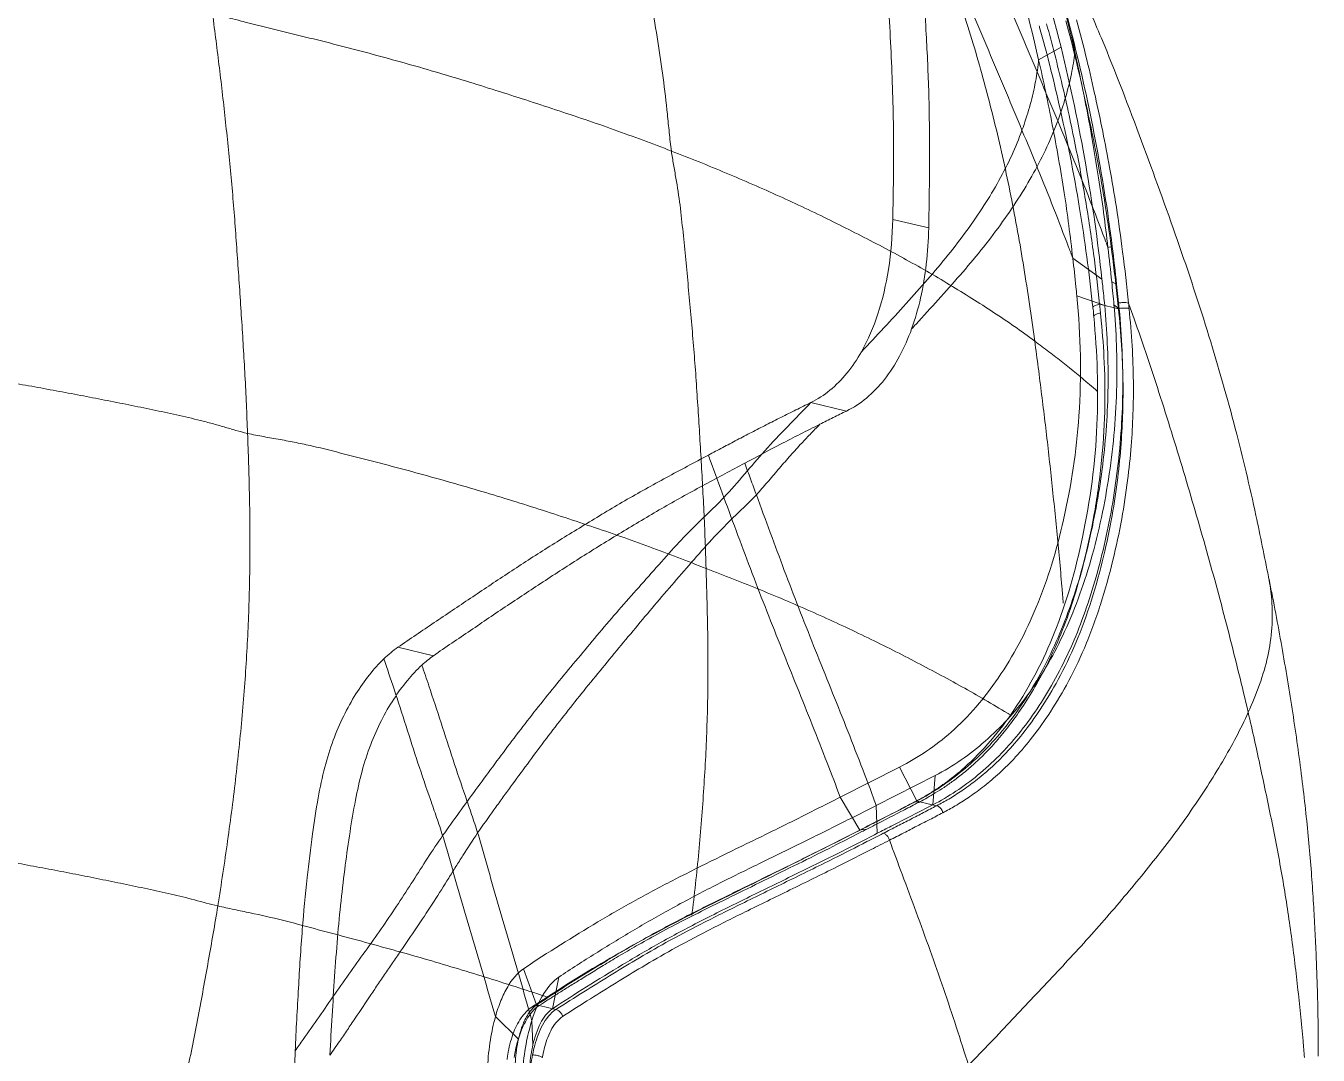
# Model space of a CAD drawing. Header units: inches. Extents: x 143011 to 144494, y -46023 to -44974.
# Drawn here: x 144085.14 to 144118.45, y -45899.42 to -45872.9 of the extents above; entities that cross this region are included whole.
import ezdxf

# ---------------------------------------------------------------- set-up
doc = ezdxf.new("R2010")
doc.units = ezdxf.units.IN
doc.header["$LTSCALE"] = 2
doc.header["$MEASUREMENT"] = 0
doc.layers.add('PRODUCT', color=1, linetype='CONTINUOUS', lineweight=15)

msp = doc.modelspace()

# ---------------------------------------------------------------- linework, layer by layer
at = {"layer": 'PRODUCT', "linetype": 'ByBlock'}
for p, q in [((144111.26, -45872.9), (144111.26, -45872.9)), ((144112.179, -45873.584), (144112.117, -45873.176)), ((144111.245, -45873.773), (144111.821, -45873.453)), ((144107.485, -45877.886), (144108.411, -45878.107)), ((144113.032, -45878.61), (144113.142, -45878.585)), ((144112.125, -45878.888), (144112.875, -45879.423)), ((144113.128, -45879.497), (144113.255, -45879.557)), ((144112.229, -45879.859), (144112.947, -45880.103)), ((144113.301, -45880.187), (144112.815, -45880.071)), ((144113.185, -45880.087), (144113.321, -45880.192)), ((144113.321, -45880.192), (144113.301, -45880.187)), ((144112.665, -45880.39), (144112.665, -45880.39)), ((144105.376, -45882.604), (144106.296, -45882.823)), ((144117.168, -45887.093), (144117.172, -45887.112)), ((144094.732, -45888.911), (144095.647, -45889.129)), ((144106.131, -45892.771), (144107.661, -45891.996)), ((144107.661, -45891.996), (144108.101, -45892.871)), ((144108.575, -45892.214), (144107.061, -45892.985)), ((144108.575, -45892.214), (144108.516, -45892.97)), ((144106.131, -45892.771), (144106.634, -45893.62)), ((144107.061, -45892.985), (144107.084, -45893.704)), ((144108.184, -45892.89), (144108.033, -45892.905)), ((144108.184, -45892.89), (144108.101, -45892.871)), ((144108.615, -45892.993), (144108.184, -45892.89)), ((144106.665, -45893.611), (144106.663, -45893.612)), ((144106.813, -45893.597), (144106.665, -45893.611)), ((144097.97, -45897.193), (144098.306, -45898.126)), ((144098.879, -45897.409), (144098.715, -45898.223)), ((144098.195, -45898.172), (144098.195, -45898.172)), ((144098.306, -45898.126), (144098.373, -45898.142)), ((144098.373, -45898.142), (144098.804, -45898.244)), ((144097.245, -45898.427), (144097.838, -45899.011)), ((144098.183, -45898.53), (144098.212, -45899.151))]:
    msp.add_line(p, q, dxfattribs=at)
for points, start_tangent, end_tangent in [([(144104.759, -45860.016), (144106.106, -45861.398), (144107.477, -45863.047), (144108.823, -45865.037), (144110.11, -45867.406), (144111.267, -45870.259), (144112.179, -45873.584)], (0.712541, -0.70163), (0.216965, -0.976179)), ([(144112.117, -45873.176), (144110.974, -45869.601), (144109.401, -45866.379), (144107.444, -45863.459), (144105.064, -45860.843)], (-0.244522, 0.969644), (-0.709627, 0.704578)), ([(144111.245, -45873.773), (144110.219, -45870.226), (144108.667, -45866.824), (144107.709, -45865.225), (144106.64, -45863.718), (144104.214, -45861.042)], (-0.222384, 0.974959), (-0.710659, 0.703537)), ([(144104.825, -45861.099), (144107.183, -45863.689), (144109.134, -45866.611), (144110.699, -45869.854), (144111.821, -45873.453)], (0.709842, -0.704361), (0.237924, -0.971284)), ([(144099.075, -45862.826), (144099.198, -45863.248), (144099.308, -45863.666), (144099.523, -45864.507), (144099.737, -45865.359), (144099.947, -45866.214), (144100.158, -45867.068), (144100.37, -45867.92), (144100.579, -45868.776), (144100.778, -45869.645), (144100.96, -45870.537), (144101.124, -45871.448), (144101.28, -45872.37), (144101.428, -45873.299), (144101.566, -45874.238), (144101.676, -45875.178), (144101.724, -45875.649), (144101.78, -45876.125)], (0.296692, -0.954973), (0.133067, -0.991107)), ([(144108.411, -45878.107), (144108.433, -45876.162), (144108.407, -45874.449), (144108.335, -45872.919), (144108.24, -45871.518), (144108.121, -45870.192), (144107.968, -45868.898), (144107.771, -45867.619), (144107.522, -45866.355), (144107.227, -45865.107)], (0.018774, 0.999824), (-0.244963, 0.969532)), ([(144111.735, -45875.349), (144111.332, -45874.385), (144110.923, -45873.419), (144110.508, -45872.453), (144110.088, -45871.485), (144109.666, -45870.516), (144109.242, -45869.546), (144108.819, -45868.573), (144108.389, -45867.595), (144107.947, -45866.614), (144107.487, -45865.637), (144107.227, -45865.107)], (-0.383993, 0.923336), (-0.445023, 0.895519)), ([(144107.485, -45877.886), (144107.505, -45875.788), (144107.447, -45873.706), (144107.318, -45871.634), (144107.113, -45869.569), (144106.797, -45867.516), (144106.347, -45865.489)], (0.019048, 0.999819), (-0.244118, 0.969746)), ([(144106.347, -45865.489), (144106.582, -45865.968), (144107.036, -45866.927), (144107.476, -45867.89), (144107.905, -45868.855), (144108.332, -45869.819), (144108.757, -45870.781), (144109.18, -45871.742), (144109.597, -45872.703), (144110.008, -45873.665), (144110.414, -45874.627), (144110.815, -45875.589)], (0.445187, -0.895437), (0.383874, -0.923385)), ([(144107.423, -45867.563), (144107.796, -45868.444), (144108.15, -45869.321), (144108.486, -45870.194), (144108.805, -45871.065), (144109.106, -45871.937), (144109.389, -45872.811), (144109.654, -45873.689), (144109.9, -45874.573), (144110.127, -45875.466), (144110.337, -45876.368), (144110.528, -45877.276), (144110.703, -45878.195), (144110.862, -45879.125), (144111.008, -45880.068), (144111.143, -45881.022)], (0.396506, -0.918032), (0.134648, -0.990894)), ([(144090.855, -45883.4), (144090.825, -45882.653), (144090.789, -45881.911), (144090.747, -45881.173), (144090.701, -45880.44), (144090.653, -45879.708), (144090.603, -45878.978), (144090.551, -45878.25), (144090.495, -45877.526), (144090.432, -45876.807), (144090.363, -45876.093), (144090.29, -45875.386), (144090.212, -45874.682), (144090.13, -45873.982), (144090.044, -45873.286), (144089.954, -45872.592)], (-0.037357, 0.999302), (-0.130593, 0.991436)), ([(144101.78, -45876.125), (144101.049, -45875.848), (144100.308, -45875.578), (144099.555, -45875.315), (144098.794, -45875.06), (144098.027, -45874.809), (144097.255, -45874.562), (144096.476, -45874.32), (144095.689, -45874.084), (144094.894, -45873.855), (144094.089, -45873.634), (144093.276, -45873.42), (144092.456, -45873.213), (144091.629, -45873.013), (144090.795, -45872.803), (144090.375, -45872.694), (144089.954, -45872.592)], (-0.932862, 0.360234), (-0.974321, 0.225162)), ([(144112.556, -45872.498), (144112.862, -45873.217), (144113.899, -45875.874), (144114.823, -45878.43), (144115.635, -45880.896), (144116.313, -45883.278), (144116.845, -45885.516), (144117.168, -45887.093)], (0.397868, -0.917443), (0.197709, -0.980261)), ([(144111.271, -45872.939), (144111.26, -45872.9)], (-0.272752, 0.962084), (-0.274044, 0.961717)), ([(144112.635, -45880.095), (144112.301, -45877.605), (144111.768, -45874.906), (144111.271, -45872.939)], (-0.106488, 0.994314), (-0.272752, 0.962084)), ([(144112.815, -45880.071), (144112.659, -45878.764), (144112.454, -45877.395), (144112.189, -45875.968), (144111.854, -45874.429), (144111.449, -45872.851)], (-0.105076, 0.994464), (-0.270979, 0.962585)), ([(144113.286, -45880.045), (144113.134, -45878.73), (144112.97, -45877.581), (144112.798, -45876.566), (144112.618, -45875.638), (144112.428, -45874.743), (144112.209, -45873.795), (144111.945, -45872.768)], (-0.102959, 0.994686), (-0.264398, 0.964414)), ([(144113.562, -45880.046), (144113.41, -45878.726), (144113.247, -45877.572), (144113.075, -45876.553), (144112.896, -45875.622), (144112.706, -45874.725), (144112.487, -45873.773), (144112.222, -45872.742)], (-0.102606, 0.994722), (-0.263691, 0.964607)), ([(144113.142, -45878.585), (144112.703, -45875.825), (144112.117, -45873.176)], (-0.124956, 0.992162), (-0.244522, 0.969644)), ([(144111.735, -45875.349), (144111.938, -45874.744), (144112.089, -45874.137), (144112.179, -45873.584)], (0.351235, 0.936287), (0.118308, 0.992977)), ([(144111.821, -45873.453), (144112.458, -45876.48), (144112.875, -45879.423)], (0.237924, -0.971284), (0.110058, -0.993925)), ([(144112.179, -45873.584), (144112.502, -45875.147), (144112.789, -45876.817), (144113.032, -45878.61)], (0.216964, -0.97618), (0.115067, -0.993358)), ([(144110.815, -45875.589), (144111.008, -45874.999), (144111.15, -45874.41), (144111.24, -45873.824), (144111.245, -45873.773)], (0.346078, 0.938206), (0.099956, 0.994992)), ([(144112.125, -45878.888), (144111.903, -45877.199), (144111.596, -45875.449), (144111.245, -45873.773)], (-0.11443, 0.993431), (-0.222385, 0.974959)), ([(144111.735, -45875.349), (144111.458, -45876.015), (144111.115, -45876.69), (144110.712, -45877.362), (144110.258, -45878.026), (144109.758, -45878.682), (144109.218, -45879.324), (144108.656, -45879.956), (144108.084, -45880.584), (144107.971, -45880.707)], (-0.345995, -0.938236), (-0.677911, -0.735144)), ([(144113.032, -45878.61), (144112.949, -45878.391), (144112.559, -45877.374), (144112.153, -45876.357), (144111.735, -45875.349)], (-0.351623, 0.936142), (-0.387397, 0.921913)), ([(144106.678, -45881.295), (144107.257, -45880.678), (144107.827, -45880.057), (144108.38, -45879.434), (144108.907, -45878.807), (144109.393, -45878.172), (144109.833, -45877.532), (144110.222, -45876.886), (144110.55, -45876.237), (144110.815, -45875.589)], (0.687258, 0.726413), (0.339749, 0.940516)), ([(144110.815, -45875.589), (144111.228, -45876.591), (144111.629, -45877.594), (144112.015, -45878.598), (144112.125, -45878.888)], (0.385914, -0.922535), (0.351752, -0.936093)), ([(144101.78, -45876.125), (144102.492, -45876.405), (144103.192, -45876.693), (144103.881, -45876.987), (144104.558, -45877.288), (144105.221, -45877.595), (144105.872, -45877.909), (144106.511, -45878.229), (144107.14, -45878.554), (144107.758, -45878.885), (144108.362, -45879.223), (144108.949, -45879.569), (144109.522, -45879.922), (144110.082, -45880.281), (144110.624, -45880.647), (144111.143, -45881.022)], (0.933323, -0.359039), (0.800141, -0.599812)), ([(144101.78, -45876.125), (144101.834, -45876.471), (144101.896, -45876.822), (144102.002, -45877.522), (144102.079, -45878.219), (144102.149, -45878.921), (144102.216, -45879.627), (144102.281, -45880.337), (144102.342, -45881.051), (144102.399, -45881.77), (144102.448, -45882.493), (144102.494, -45883.218), (144102.538, -45883.943), (144102.579, -45884.67), (144102.617, -45885.402), (144102.648, -45886.139), (144102.673, -45886.881)], (0.133518, -0.991046), (0.029095, -0.999577)), ([(144106.678, -45881.295), (144107.102, -45880.322), (144107.374, -45879.175), (144107.485, -45877.886)], (0.494148, 0.869378), (0.019048, 0.999819)), ([(144107.971, -45880.707), (144108.202, -45879.912), (144108.35, -45879.038), (144108.411, -45878.107)], (0.339383, 0.940648), (0.018774, 0.999824)), ([(144113.032, -45878.61), (144113.128, -45879.497)], (0.115065, -0.993358), (0.100655, -0.994921)), ([(144113.255, -45879.557), (144113.142, -45878.585)], (-0.108307, 0.994118), (-0.124956, 0.992162)), ([(144112.229, -45879.859), (144112.205, -45879.623), (144112.125, -45878.888)], (-0.098127, 0.995174), (-0.114438, 0.99343)), ([(144112.875, -45879.423), (144112.895, -45879.601), (144112.947, -45880.103)], (0.110058, -0.993925), (0.099304, -0.995057)), ([(144113.128, -45879.497), (144113.185, -45880.087)], (0.100655, -0.994921), (0.088968, -0.996034)), ([(144113.321, -45880.192), (144113.255, -45879.557)], (-0.097767, 0.995209), (-0.108307, 0.994118)), ([(144107.661, -45891.996), (144108.986, -45891.1), (144110.2, -45889.706), (144111.184, -45887.879), (144111.886, -45885.627), (144112.282, -45882.947), (144112.229, -45879.859)], (0.891793, 0.452443), (-0.098128, 0.995174)), ([(144112.947, -45880.103), (144113.035, -45882.066), (144112.911, -45884.075), (144112.575, -45886.05), (144112.04, -45887.911), (144111.297, -45889.581), (144110.364, -45890.992), (144109.277, -45892.094), (144108.101, -45892.871)], (0.090806, -0.995869), (-0.889628, -0.456685)), ([(144108.516, -45892.97), (144109.672, -45892.208), (144110.723, -45891.147), (144111.629, -45889.805), (144112.362, -45888.212), (144112.904, -45886.408), (144113.263, -45884.437), (144113.412, -45882.348), (144113.321, -45880.192)], (0.88856, 0.458761), (-0.093598, 0.99561)), ([(144113.185, -45880.086), (144113.258, -45882.163), (144113.064, -45884.445), (144112.589, -45886.67), (144111.859, -45888.621), (144110.95, -45890.155), (144109.866, -45891.328), (144108.575, -45892.214)], (0.088967, -0.996035), (-0.89073, -0.454533)), ([(144108.615, -45892.993), (144108.927, -45892.82), (144109.261, -45892.608), (144109.618, -45892.348), (144110, -45892.028), (144110.407, -45891.63), (144110.835, -45891.134), (144111.286, -45890.511), (144111.748, -45889.742), (144112.202, -45888.799), (144112.608, -45887.693), (144112.918, -45886.568), (144113.137, -45885.514), (144113.283, -45884.54), (144113.37, -45883.662), (144113.412, -45882.853), (144113.418, -45882.032), (144113.381, -45881.128), (144113.301, -45880.187)], (0.887341, 0.461114), (-0.104879, 0.994485)), ([(144108.776, -45893.175), (144109.091, -45893), (144109.429, -45892.786), (144109.791, -45892.524), (144110.18, -45892.2), (144110.594, -45891.798), (144111.03, -45891.295), (144111.488, -45890.665), (144111.959, -45889.886), (144112.423, -45888.93), (144112.839, -45887.807), (144113.158, -45886.667), (144113.385, -45885.599), (144113.537, -45884.611), (144113.629, -45883.72), (144113.676, -45882.898), (144113.686, -45882.063), (144113.654, -45881.144), (144113.576, -45880.189)], (0.88831, 0.459244), (-0.100209, 0.994966)), ([(144112.642, -45880.163), (144112.635, -45880.095)], (-0.105207, 0.99445), (-0.106488, 0.994314)), ([(144112.658, -45880.316), (144112.643, -45880.167), (144112.642, -45880.163)], (-0.09934, 0.995054), (-0.105207, 0.99445)), ([(144112.815, -45880.071), (144112.699, -45880.108), (144112.644, -45880.151), (144112.645, -45880.162)], (-0.975646, -0.21935), (0.250935, -0.968004)), ([(144112.666, -45880.392), (144112.658, -45880.316)], (-0.096423, 0.99534), (-0.09934, 0.995054)), ([(144112.839, -45880.298), (144112.722, -45880.335), (144112.667, -45880.378)], (-0.976877, -0.213804), (-0.08798, -0.996122)), ([(144112.822, -45880.143), (144112.815, -45880.071)], (-0.108972, 0.994045), (-0.111722, 0.993739)), ([(144112.827, -45880.185), (144112.822, -45880.143)], (-0.10735, 0.994221), (-0.108972, 0.994045)), ([(144112.839, -45880.298), (144112.827, -45880.185)], (-0.103001, 0.994681), (-0.10735, 0.994221)), ([(144112.847, -45880.378), (144112.839, -45880.298)], (-0.099946, 0.994993), (-0.103019, 0.994679)), ([(144113.562, -45880.046), (144113.495, -45880.03), (144113.393, -45880.03), (144113.286, -45880.045)], (-0.880621, 0.473821), (-0.97617, -0.217007)), ([(144113.301, -45880.187), (144113.293, -45880.116), (144113.286, -45880.045)], (-0.100607, 0.994926), (-0.103064, 0.994675)), ([(144113.576, -45880.189), (144113.509, -45880.173), (144113.408, -45880.172), (144113.301, -45880.187)], (-0.881198, 0.472748), (-0.976756, -0.214352)), ([(144113.576, -45880.189), (144113.569, -45880.118), (144113.562, -45880.046)], (-0.100225, 0.994965), (-0.102725, 0.99471)), ([(144116.645, -45890.586), (144116.404, -45889.583), (144116.152, -45888.573), (144115.886, -45887.558), (144115.606, -45886.542), (144115.317, -45885.526), (144115.017, -45884.51), (144114.707, -45883.491), (144114.387, -45882.471), (144114.052, -45881.448), (144113.697, -45880.423), (144113.562, -45880.046)], (-0.229038, 0.973418), (-0.340384, 0.940287)), ([(144108.432, -45892.679), (144109.324, -45892.016), (144110.606, -45890.531), (144111.647, -45888.547), (144112.375, -45886.075), (144112.748, -45883.183), (144112.665, -45880.39)], (0.851282, 0.524709), (-0.094953, 0.995482)), ([(144108.581, -45892.665), (144108.806, -45892.521), (144109.049, -45892.349), (144109.311, -45892.147), (144109.59, -45891.906), (144109.886, -45891.622), (144110.195, -45891.284), (144110.518, -45890.883), (144110.851, -45890.41), (144111.19, -45889.861), (144111.526, -45889.224), (144111.853, -45888.481), (144112.161, -45887.609), (144112.445, -45886.584), (144112.698, -45885.358), (144112.876, -45884.008), (144112.951, -45882.675), (144112.928, -45881.429), (144112.847, -45880.378)], (0.851933, 0.523651), (-0.099946, 0.994993)), ([(144112.667, -45880.378), (144112.668, -45880.389)], (-0.08798, -0.996122), (0.235574, -0.971857)), ([(144106.296, -45882.823), (144106.807, -45882.49), (144107.269, -45882.013), (144107.661, -45881.409), (144107.971, -45880.707)], (0.897344, 0.441331), (0.339383, 0.940648)), ([(144112.759, -45882.317), (144112.558, -45882.143), (144111.87, -45881.575), (144111.51, -45881.297), (144111.143, -45881.022)], (-0.750735, 0.660604), (-0.803113, 0.595826)), ([(144111.143, -45881.022), (144111.235, -45881.706), (144111.322, -45882.395), (144111.407, -45883.09), (144111.489, -45883.791), (144111.567, -45884.496), (144111.641, -45885.203), (144111.714, -45885.914), (144111.781, -45886.626), (144111.843, -45887.342), (144111.879, -45887.777)], (0.139031, -0.990288), (0.08203, -0.99663)), ([(144106.678, -45881.295), (144106.299, -45881.85), (144105.862, -45882.289), (144105.376, -45882.604)], (-0.494148, -0.869378), (-0.896634, -0.442773)), ([(144081.449, -45881.567), (144082.098, -45881.66), (144082.744, -45881.758), (144083.387, -45881.86), (144084.026, -45881.966), (144084.661, -45882.075), (144085.293, -45882.187), (144085.923, -45882.303), (144086.549, -45882.42), (144087.172, -45882.541), (144087.793, -45882.665), (144088.411, -45882.791), (144089.027, -45882.924), (144089.639, -45883.067), (144089.944, -45883.147), (144090.249, -45883.233), (144090.553, -45883.322), (144090.855, -45883.4)], (0.990497, -0.137535), (0.975374, -0.220556)), ([(144102.732, -45883.96), (144103.102, -45883.764), (144103.472, -45883.568), (144103.846, -45883.373), (144104.223, -45883.18), (144104.603, -45882.987), (144104.988, -45882.796), (144105.376, -45882.604)], (0.883209, 0.468979), (0.896634, 0.442773)), ([(144103.133, -45885.048), (144104.187, -45883.848), (144105.376, -45882.604)], (0.688072, 0.725642), (0.691396, 0.722476)), ([(144105.608, -45883.163), (144105.95, -45882.994), (144106.296, -45882.823)], (0.89506, 0.445947), (0.897344, 0.441331)), ([(144103.67, -45884.168), (144104.594, -45883.68), (144105.608, -45883.163)], (0.88294, 0.469486), (0.89506, 0.445946)), ([(144105.608, -45883.163), (144105.353, -45883.425), (144105.102, -45883.69), (144104.814, -45884.008), (144104.532, -45884.333), (144104.252, -45884.662), (144103.969, -45884.981)], (-0.700019, -0.714124), (-0.681933, -0.731414)), ([(144090.089, -45895.575), (144090.22, -45894.734), (144090.342, -45893.895), (144090.455, -45893.057), (144090.557, -45892.221), (144090.648, -45891.388), (144090.727, -45890.56), (144090.792, -45889.736), (144090.843, -45888.919), (144090.881, -45888.109), (144090.905, -45887.305), (144090.917, -45886.51), (144090.916, -45885.722), (144090.903, -45884.942), (144090.883, -45884.168), (144090.855, -45883.4)], (0.159715, 0.987163), (-0.040163, 0.999193)), ([(144102.673, -45886.881), (144101.948, -45886.598), (144101.212, -45886.32), (144100.465, -45886.053), (144099.707, -45885.793), (144098.942, -45885.538), (144098.17, -45885.289), (144097.388, -45885.046), (144096.598, -45884.81), (144095.799, -45884.581), (144094.992, -45884.358), (144094.177, -45884.142), (144093.355, -45883.932), (144092.526, -45883.727), (144092.11, -45883.638), (144091.693, -45883.559), (144091.275, -45883.484), (144090.855, -45883.4)], (-0.930085, 0.367345), (-0.975492, 0.220036)), ([(144094.732, -45888.911), (144095.666, -45888.276), (144096.601, -45887.648), (144097.544, -45887.019), (144098.518, -45886.389), (144099.535, -45885.76), (144100.577, -45885.137), (144101.651, -45884.537), (144102.732, -45883.96)], (0.820206, 0.572069), (0.883209, 0.46898)), ([(144102.732, -45883.96), (144102.788, -45884.112), (144103.133, -45885.048)], (0.346678, -0.937984), (0.344751, -0.938694)), ([(144095.647, -45889.129), (144096.598, -45888.479), (144097.559, -45887.831), (144098.532, -45887.186), (144099.529, -45886.545), (144100.556, -45885.912), (144101.596, -45885.297), (144102.644, -45884.716), (144103.67, -45884.168)], (0.817729, 0.575603), (0.88294, 0.469486)), ([(144103.67, -45884.168), (144103.819, -45884.573), (144103.969, -45884.981)], (0.346614, -0.938008), (0.344626, -0.93874)), ([(144103.969, -45884.981), (144103.698, -45885.256), (144103.424, -45885.52), (144103.153, -45885.788), (144102.886, -45886.066), (144102.365, -45886.648), (144101.851, -45887.238), (144101.345, -45887.827), (144100.852, -45888.414), (144100.366, -45889.001), (144099.883, -45889.588), (144099.41, -45890.169), (144098.95, -45890.75), (144098.503, -45891.333), (144098.067, -45891.919), (144097.634, -45892.508), (144097.418, -45892.804), (144097.204, -45893.1), (144096.786, -45893.694)], (-0.681795, -0.731543), (-0.565, -0.825091)), ([(144107.061, -45892.985), (144106.992, -45892.8), (144106.615, -45891.813), (144106.229, -45890.827), (144105.837, -45889.846), (144105.445, -45888.87), (144105.062, -45887.899), (144104.69, -45886.929), (144104.328, -45885.957), (144103.969, -45884.981)], (-0.352883, 0.935667), (-0.34448, 0.938794)), ([(144095.884, -45893.764), (144096.308, -45893.17), (144096.74, -45892.578), (144097.174, -45891.987), (144097.614, -45891.397), (144098.065, -45890.807), (144098.53, -45890.22), (144099.009, -45889.633), (144099.494, -45889.047), (144099.985, -45888.461), (144100.487, -45887.876), (144101.001, -45887.294), (144101.521, -45886.712), (144102.045, -45886.133), (144102.314, -45885.855), (144102.586, -45885.587), (144102.861, -45885.322), (144103.133, -45885.048)], (0.57342, 0.819261), (0.682561, 0.730829)), ([(144106.131, -45892.771), (144105.793, -45891.888), (144105.41, -45890.912), (144105.02, -45889.937), (144104.628, -45888.961), (144104.24, -45887.984), (144103.862, -45887.006), (144103.494, -45886.027), (144103.133, -45885.048)], (-0.352979, 0.935631), (-0.344655, 0.93873)), ([(144102.673, -45886.881), (144102.696, -45887.655), (144102.713, -45888.435), (144102.721, -45889.219), (144102.718, -45890.011), (144102.7, -45890.811), (144102.668, -45891.618), (144102.622, -45892.432), (144102.565, -45893.251), (144102.496, -45894.076), (144102.412, -45894.905), (144102.314, -45895.737), (144102.304, -45895.812)], (0.033425, -0.999441), (-0.124041, -0.992277)), ([(144102.673, -45886.881), (144103.379, -45887.155), (144104.078, -45887.433), (144104.768, -45887.721), (144105.447, -45888.017), (144106.114, -45888.32), (144106.768, -45888.63), (144107.41, -45888.946), (144108.04, -45889.267), (144108.658, -45889.594), (144109.265, -45889.926), (144109.859, -45890.263), (144110.44, -45890.607), (144110.501, -45890.643)], (0.933447, -0.358715), (0.856022, -0.516939)), ([(144117.172, -45887.112), (144117.252, -45887.687), (144117.255, -45888.413), (144117.149, -45889.142), (144116.936, -45889.869), (144116.645, -45890.586)], (0.195123, -0.980779), (-0.410396, -0.911908)), ([(144117.172, -45887.112), (144117.251, -45887.503), (144117.415, -45888.359), (144117.566, -45889.21), (144117.71, -45890.07), (144117.841, -45890.916), (144117.96, -45891.754), (144118.064, -45892.58), (144118.153, -45893.382), (144118.227, -45894.152), (144118.287, -45894.897), (144118.333, -45895.606), (144118.37, -45896.283), (144118.4, -45896.945), (144118.423, -45897.585), (144118.44, -45898.205), (144118.448, -45898.817), (144118.447, -45899.381), (144118.446, -45899.448)], (0.197117, -0.98038), (-0.005403, -0.999985)), ([(144094.369, -45889.209), (144094.548, -45889.05), (144094.732, -45888.911)], (0.724054, 0.689744), (0.820206, 0.572069)), ([(144092.084, -45899.308), (144092.168, -45897.691), (144092.267, -45896.178), (144092.394, -45894.845), (144092.533, -45893.72), (144092.677, -45892.788), (144092.848, -45891.997), (144093.064, -45891.306), (144093.334, -45890.678), (144093.649, -45890.113), (144093.996, -45889.62), (144094.369, -45889.209)], (0.044122, 0.999026), (0.724053, 0.689744)), ([(144094.369, -45889.209), (144094.631, -45889.988), (144094.941, -45890.941), (144095.248, -45891.894), (144095.567, -45892.83), (144095.728, -45893.295), (144095.884, -45893.764)], (0.323877, -0.946099), (0.301175, -0.953569)), ([(144095.349, -45889.37), (144095.496, -45889.243), (144095.647, -45889.129)], (0.738953, 0.673757), (0.817729, 0.575603)), ([(144092.978, -45899.419), (144093.035, -45898.404), (144093.1, -45897.392), (144093.174, -45896.399), (144093.266, -45895.44), (144093.375, -45894.526), (144093.497, -45893.664), (144093.636, -45892.853), (144093.807, -45892.104), (144094.029, -45891.418), (144094.305, -45890.797), (144094.625, -45890.245), (144094.974, -45889.767), (144095.349, -45889.37)], (0.049726, 0.998763), (0.738952, 0.673758)), ([(144096.786, -45893.694), (144096.631, -45893.218), (144096.47, -45892.749), (144096.152, -45891.81), (144095.844, -45890.86), (144095.529, -45889.903), (144095.349, -45889.37)], (-0.29771, 0.954656), (-0.322648, 0.946519)), ([(144116.645, -45890.586), (144116.335, -45891.225), (144115.979, -45891.861), (144115.593, -45892.488), (144115.178, -45893.111), (144114.733, -45893.732), (144114.261, -45894.347), (144113.769, -45894.956), (144113.261, -45895.562), (144112.739, -45896.162), (144112.204, -45896.756), (144111.659, -45897.341), (144111.112, -45897.921), (144110.565, -45898.502), (144110.007, -45899.09), (144109.437, -45899.681)], (-0.404083, -0.914722), (-0.697907, -0.716188)), ([(144116.645, -45890.586), (144116.808, -45891.303), (144116.963, -45892.016), (144117.114, -45892.723), (144117.26, -45893.432), (144117.399, -45894.142), (144117.528, -45894.853), (144117.644, -45895.561), (144117.747, -45896.266), (144117.838, -45896.966), (144117.919, -45897.662), (144117.993, -45898.357), (144118.06, -45899.052), (144118.095, -45899.476)], (0.229931, -0.973207), (0.078821, -0.996889)), ([(144108.184, -45892.89), (144108.374, -45892.787), (144108.581, -45892.665)], (0.887591, 0.460632), (0.851933, 0.523651)), ([(144108.407, -45892.694), (144108.432, -45892.679)], (0.853726, 0.520722), (0.851282, 0.524709)), ([(144097.97, -45897.193), (144099.883, -45895.988), (144100.862, -45895.425), (144101.878, -45894.886), (144103.991, -45893.84), (144105.06, -45893.313), (144106.131, -45892.771)], (0.829376, 0.55869), (0.891589, 0.452846)), ([(144107.061, -45892.985), (144105.985, -45893.53), (144104.908, -45894.062), (144103.835, -45894.586), (144102.777, -45895.113), (144101.755, -45895.655), (144100.776, -45896.217), (144099.821, -45896.801), (144098.879, -45897.409)], (-0.89129, -0.453434), (-0.830652, -0.556792)), ([(144108.101, -45892.871), (144107.732, -45893.06), (144106.634, -45893.62)], (-0.889628, -0.456685), (-0.891005, -0.453993)), ([(144107.084, -45893.704), (144107.445, -45893.52), (144108.516, -45892.97)], (0.890541, 0.454903), (0.88856, 0.458761)), ([(144107.643, -45893.107), (144108.033, -45892.905)], (0.888016, 0.459812), (0.88726, 0.46127)), ([(144107.694, -45893.144), (144108.059, -45892.955)], (0.88823, 0.4594), (0.887454, 0.460896)), ([(144108.033, -45892.905), (144108.149, -45892.843)], (0.887984, 0.459874), (0.877793, 0.479041)), ([(144108.059, -45892.955), (144108.184, -45892.89)], (0.887454, 0.460896), (0.88726, 0.461269)), ([(144108.149, -45892.843), (144108.407, -45892.694)], (0.877793, 0.479041), (0.853726, 0.520722)), ([(144108.279, -45893.168), (144108.615, -45892.993)], (0.887691, 0.46044), (0.88713, 0.46152)), ([(144108.776, -45893.175), (144108.743, -45893.094), (144108.686, -45893.029), (144108.615, -45892.993)], (-0.200326, 0.979729), (-0.968626, 0.248522)), ([(144107.134, -45893.37), (144107.643, -45893.107)], (0.889187, 0.457544), (0.888016, 0.459812)), ([(144107.238, -45893.38), (144107.694, -45893.144)], (0.889303, 0.457319), (0.88823, 0.4594)), ([(144107.24, -45893.704), (144107.607, -45893.515), (144107.948, -45893.339)], (0.889815, 0.456322), (0.888512, 0.458854)), ([(144107.948, -45893.339), (144108.279, -45893.168)], (0.888512, 0.458854), (0.887691, 0.46044)), ([(144108.439, -45893.349), (144108.776, -45893.175)], (0.888827, 0.458243), (0.888304, 0.459256)), ([(144106.634, -45893.62), (144105.545, -45894.172), (144104.413, -45894.731), (144103.262, -45895.294), (144102.127, -45895.861), (144101.057, -45896.436), (144100.069, -45897.013), (144098.306, -45898.126)], (-0.891005, -0.453993), (-0.831309, -0.555811)), ([(144098.598, -45897.996), (144098.834, -45897.845), (144099.087, -45897.686), (144099.365, -45897.514), (144099.674, -45897.323), (144100.021, -45897.111), (144100.416, -45896.872), (144100.874, -45896.606), (144101.408, -45896.308), (144102.028, -45895.98), (144102.731, -45895.625), (144103.516, -45895.239), (144104.383, -45894.813), (144105.265, -45894.38), (144106.036, -45893.994), (144106.689, -45893.661)], (0.841212, 0.540706), (0.890004, 0.455952)), ([(144098.639, -45897.883), (144100.425, -45896.792), (144103.476, -45895.199), (144106.665, -45893.61)], (0.840687, 0.541521), (0.891018, 0.453969)), ([(144106.664, -45893.611), (144107.024, -45893.426)], (0.889909, 0.456138), (0.889418, 0.457096)), ([(144106.689, -45893.661), (144106.813, -45893.597)], (0.890004, 0.455952), (0.889881, 0.456193)), ([(144106.813, -45893.597), (144107.238, -45893.38)], (0.889906, 0.456144), (0.889303, 0.457319)), ([(144107.024, -45893.426), (144107.081, -45893.397)], (0.889418, 0.457096), (0.889299, 0.457326)), ([(144107.081, -45893.397), (144107.134, -45893.37)], (0.889299, 0.457326), (0.889187, 0.457544)), ([(144107.399, -45893.882), (144107.767, -45893.694), (144108.108, -45893.519), (144108.298, -45893.421)], (0.890398, 0.455183), (0.889107, 0.4577)), ([(144108.298, -45893.421), (144108.439, -45893.349)], (0.889107, 0.4577), (0.888827, 0.458243)), ([(144090.089, -45895.575), (144089.789, -45895.5), (144089.489, -45895.42), (144088.885, -45895.269), (144088.276, -45895.136), (144087.662, -45895.008), (144087.047, -45894.883), (144086.43, -45894.759), (144085.809, -45894.639), (144085.186, -45894.523), (144084.56, -45894.407), (144083.932, -45894.293), (144083.302, -45894.18), (144082.67, -45894.073), (144082.034, -45893.974), (144081.394, -45893.897), (144081.071, -45893.865), (144080.749, -45893.825)], (-0.973906, 0.226952), (-0.989016, 0.147806)), ([(144092.084, -45899.308), (144092.292, -45899.015), (144092.7, -45898.43), (144093.106, -45897.846), (144093.517, -45897.262), (144093.936, -45896.677), (144094.349, -45896.094), (144094.745, -45895.51), (144095.121, -45894.928), (144095.493, -45894.346), (144095.884, -45893.764)], (0.583788, 0.811906), (0.575289, 0.81795)), ([(144096.786, -45893.694), (144096.406, -45894.272), (144096.223, -45894.563), (144096.04, -45894.857), (144095.662, -45895.456), (144095.261, -45896.062), (144094.847, -45896.668), (144094.64, -45896.97), (144094.436, -45897.27), (144094.233, -45897.57), (144094.032, -45897.869), (144093.631, -45898.468), (144093.428, -45898.768), (144093.222, -45899.068), (144092.978, -45899.419)], (-0.566216, -0.824257), (-0.57504, -0.818125)), ([(144095.884, -45893.764), (144096.025, -45894.233), (144096.159, -45894.708), (144096.427, -45895.65), (144096.703, -45896.578), (144096.977, -45897.507), (144097.245, -45898.427)], (0.301142, -0.953579), (0.278038, -0.96057)), ([(144098.183, -45898.53), (144098.147, -45898.402), (144097.88, -45897.461), (144097.609, -45896.527), (144097.334, -45895.597), (144097.063, -45894.649), (144096.928, -45894.169), (144096.786, -45893.694)], (-0.270649, 0.962678), (-0.297765, 0.954639)), ([(144098.715, -45898.223), (144099.589, -45897.662), (144100.523, -45897.088), (144101.52, -45896.508), (144102.596, -45895.935), (144103.73, -45895.371), (144104.873, -45894.811), (144105.999, -45894.255), (144107.084, -45893.704)], (0.833636, 0.552314), (0.890541, 0.454903)), ([(144098.804, -45898.244), (144099.523, -45897.786), (144100.186, -45897.376), (144100.857, -45896.97), (144101.638, -45896.521), (144102.552, -45896.036), (144103.59, -45895.518), (144104.75, -45894.949), (144105.958, -45894.354), (144106.82, -45893.918)], (0.837383, 0.546616), (0.89058, 0.454826)), ([(144106.82, -45893.918), (144107.24, -45893.704)], (0.89058, 0.454826), (0.889814, 0.456324)), ([(144106.925, -45894.125), (144107.399, -45893.882)], (0.89091, 0.45418), (0.890393, 0.455192)), ([(144107.399, -45893.882), (144107.366, -45893.802), (144107.31, -45893.739), (144107.24, -45893.704)], (-0.212771, 0.977102), (-0.967902, 0.251326)), ([(144109.437, -45899.681), (144109.123, -45898.694), (144108.793, -45897.706), (144108.447, -45896.719), (144108.09, -45895.737), (144107.727, -45894.759), (144107.399, -45893.882)], (-0.297574, 0.954699), (-0.351012, 0.936371)), ([(144098.975, -45898.426), (144099.691, -45897.965), (144100.353, -45897.555), (144101.023, -45897.149), (144101.801, -45896.701), (144102.711, -45896.215), (144103.747, -45895.697), (144104.907, -45895.128), (144106.116, -45894.533), (144106.925, -45894.125)], (0.834995, 0.550257), (0.89091, 0.45418)), ([(144090.089, -45895.575), (144089.97, -45896.287), (144089.845, -45896.998), (144089.716, -45897.71), (144089.582, -45898.422), (144089.443, -45899.134), (144089.3, -45899.845), (144089.152, -45900.556), (144089, -45901.267), (144088.844, -45901.977), (144088.685, -45902.686), (144088.522, -45903.394), (144088.354, -45904.102), (144088.182, -45904.808), (144088.005, -45905.513), (144087.821, -45906.215)], (-0.157441, -0.987528), (-0.259711, -0.965686)), ([(144098.302, -45897.831), (144098.135, -45897.777), (144097.365, -45897.53), (144096.587, -45897.288), (144095.801, -45897.052), (144095.006, -45896.821), (144094.203, -45896.597), (144093.394, -45896.377), (144092.578, -45896.159), (144091.757, -45895.944), (144090.926, -45895.754), (144090.508, -45895.667), (144090.089, -45895.575)], (-0.950184, 0.311688), (-0.973923, 0.226879)), ([(144097.245, -45898.427), (144097.387, -45898.011), (144097.561, -45897.655), (144097.97, -45897.193)], (0.270616, 0.962687), (0.829376, 0.55869)), ([(144098.879, -45897.409), (144098.493, -45897.83), (144098.183, -45898.53)], (-0.830652, -0.556792), (-0.299461, -0.954109)), ([(144098.59, -45897.926), (144098.302, -45897.831)], (-0.949032, 0.315178), (-0.950184, 0.311688)), ([(144098.334, -45898.08), (144098.597, -45897.91)], (0.837162, 0.546955), (0.840179, 0.542309)), ([(144098.373, -45898.142), (144098.598, -45897.996)], (0.837145, 0.546982), (0.841212, 0.540706)), ([(144098.597, -45897.91), (144098.639, -45897.883)], (0.840179, 0.542309), (0.840687, 0.541521)), ([(144098.306, -45898.126), (144098.114, -45898.323), (144097.955, -45898.623), (144097.838, -45899.011)], (-0.822403, -0.568906), (-0.217183, -0.976131)), ([(144097.908, -45898.46), (144098.184, -45898.179), (144098.195, -45898.172)], (0.571962, 0.82028), (0.838877, 0.544322)), ([(144097.965, -45898.659), (144098.074, -45898.46), (144098.209, -45898.282), (144098.251, -45898.238)], (0.425872, 0.904784), (0.720866, 0.693075)), ([(144098.195, -45898.172), (144098.334, -45898.08)], (0.835674, 0.549226), (0.837162, 0.546955)), ([(144098.373, -45898.142), (144098.216, -45898.16), (144098.195, -45898.172)], (-0.978176, 0.207779), (-0.833098, -0.553125)), ([(144098.212, -45899.151), (144098.406, -45898.598), (144098.715, -45898.223)], (0.224303, 0.974519), (0.829546, 0.558438)), ([(144098.251, -45898.238), (144098.373, -45898.142)], (0.720866, 0.693075), (0.842662, 0.538443)), ([(144098.611, -45898.419), (144098.804, -45898.244)], (0.639977, 0.768394), (0.840718, 0.541474)), ([(144098.975, -45898.426), (144098.941, -45898.344), (144098.881, -45898.279), (144098.804, -45898.244)], (-0.192899, 0.981219), (-0.978343, 0.20699)), ([(144097.12, -45901.129), (144097.044, -45900.447), (144097.041, -45899.718), (144097.117, -45899.021), (144097.245, -45898.427)], (-0.15907, 0.987267), (0.270606, 0.96269)), ([(144097.564, -45899.4), (144097.697, -45898.877), (144097.908, -45898.46)], (0.162386, 0.986727), (0.571962, 0.82028)), ([(144097.812, -45899.078), (144097.879, -45898.869), (144097.965, -45898.659)], (0.266967, 0.963706), (0.425872, 0.904784)), ([(144098.183, -45898.53), (144098.034, -45899.138), (144097.948, -45899.843), (144097.945, -45900.599), (144098.019, -45901.343)], (-0.299466, -0.954107), (0.152712, -0.988271)), ([(144098.2, -45899.413), (144098.26, -45899.158), (144098.344, -45898.899), (144098.459, -45898.647)], (0.190933, 0.981603), (0.477507, 0.878628)), ([(144098.453, -45899.485), (144098.502, -45899.254), (144098.573, -45899.02), (144098.672, -45898.791), (144098.805, -45898.584), (144098.975, -45898.426)], (0.171013, 0.985269), (0.83484, 0.550492)), ([(144098.459, -45898.647), (144098.611, -45898.419)], (0.477507, 0.878628), (0.639977, 0.768394)), ([(144092.036, -45902.065), (144092.031, -45901.114), (144092.051, -45900.192), (144092.084, -45899.308)], (-0.027073, 0.999633), (0.044114, 0.999027)), ([(144097.726, -45899.479), (144097.763, -45899.283)], (0.155415, 0.987849), (0.207108, 0.978318)), ([(144097.838, -45899.011), (144097.76, -45899.565), (144097.761, -45900.17), (144097.843, -45900.775)], (-0.217183, -0.976131), (0.199977, -0.979801)), ([(144097.763, -45899.283), (144097.812, -45899.078)], (0.207108, 0.978318), (0.266967, 0.963706)), ([(144098.193, -45900.858), (144098.124, -45900.278), (144098.13, -45899.692), (144098.212, -45899.151)], (-0.181745, 0.983346), (0.224297, 0.974521)), ([(144097.544, -45899.534), (144097.564, -45899.4)], (0.125031, 0.992153), (0.162386, 0.986727)), ([(144098.174, -45900.854), (144098.15, -45900.66), (144098.133, -45900.446), (144098.126, -45900.209), (144098.133, -45899.952), (144098.158, -45899.682), (144098.2, -45899.413)], (-0.148741, 0.988876), (0.190942, 0.981601)), ([(144098.453, -45899.485), (144098.388, -45899.449), (144098.297, -45899.423), (144098.2, -45899.413)], (-0.765949, 0.642901), (-0.999976, 0.006971))]:
    msp.add_spline(points, degree=3, dxfattribs=dict(at, start_tangent=start_tangent, end_tangent=end_tangent))

doc.saveas('drawing.dxf')
